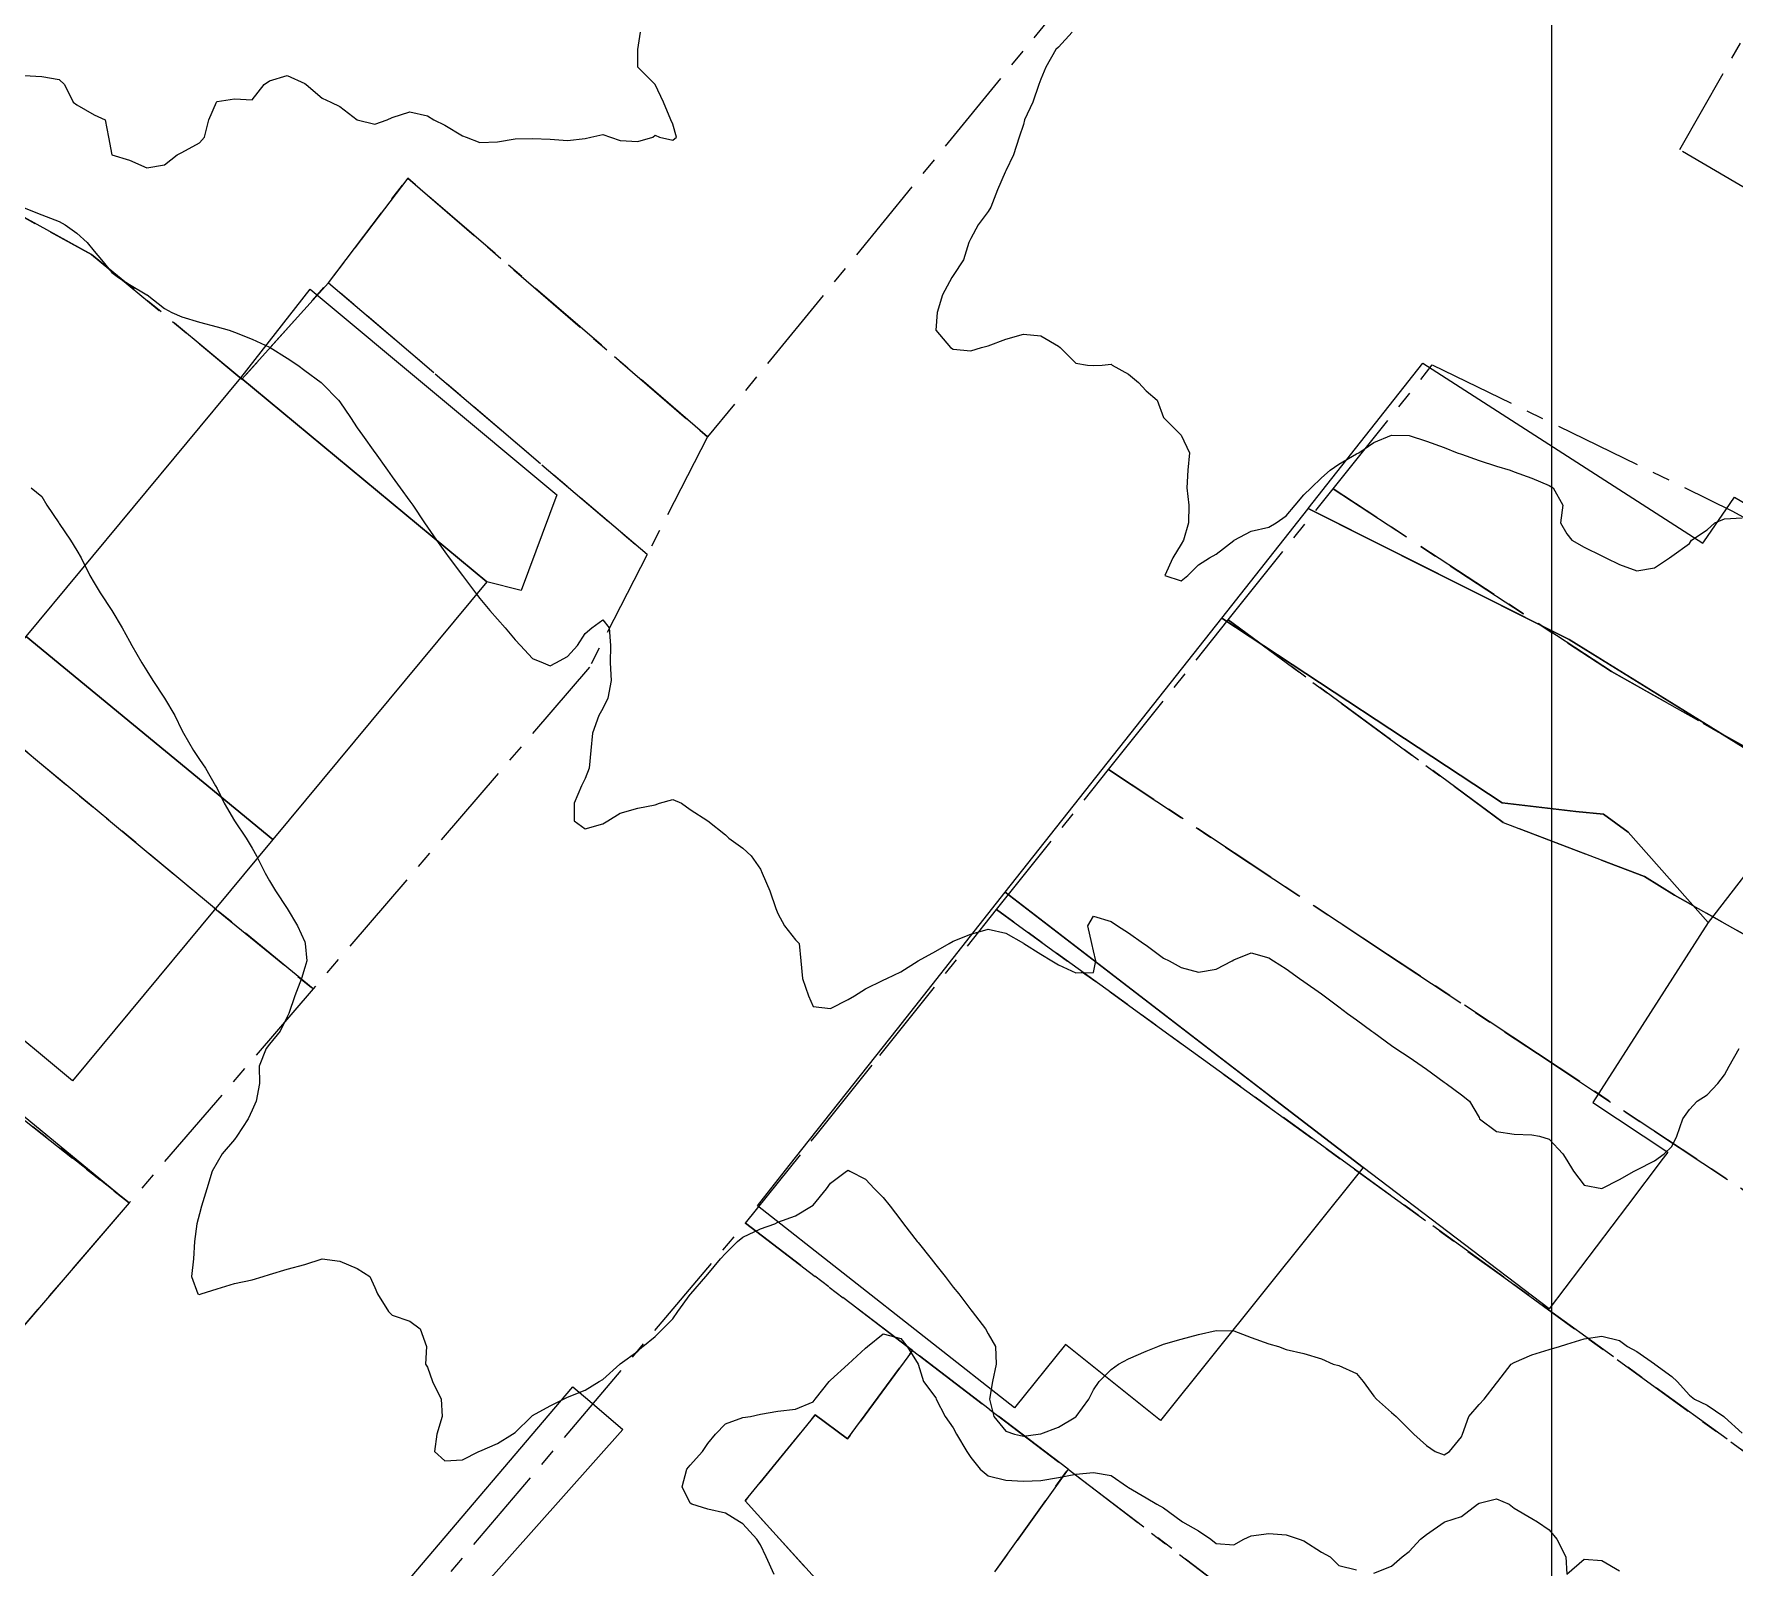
# Model space of a CAD drawing. Header units: centimetres. Extents: x 0 to 642158, y -847 to 649707.
# Drawn here: x 616123.53 to 616172.02, y 621735.96 to 621779.7 of the extents above; entities that cross this region are included whole.
import ezdxf

# ---------------------------------------------------------------- set-up
doc = ezdxf.new("R2010")
doc.units = ezdxf.units.CM
doc.header["$MEASUREMENT"] = 0
doc.linetypes.add('CENTERX2', pattern=[4, 2.5, -0.5, 0.5, -0.5])
doc.layers.add('MEV_grille', color=254, linetype='Continuous', lineweight=9)
doc.layers.add('WAL_topographie 0.5', color=253, linetype='Continuous', lineweight=20)
doc.layers.add('SPW_batiments', color=7, linetype='Continuous')
doc.layers.add('SPW_parcellaire cadastral', color=7, linetype='CENTERX2', lineweight=25, true_color=0xff0542)

# ---------------------------------------------------------------- blocks, each defined once
blk = doc.blocks.new('*U112')
at = {"layer": 'MEV_grille', "transparency": 33554687}
blk.add_lwpolyline([(0, 1825.476), (0, -1825.476)], dxfattribs=at)
blk = doc.blocks.new('*U113')
at = {"layer": 'MEV_grille', "color": 0, "linetype": 'ByBlock', "lineweight": -2, "transparency": 16777216}
blk.add_blockref('*U112', (800, 0), dxfattribs=at)

msp = doc.modelspace()

# ---------------------------------------------------------------- linework, layer by layer
at = {"layer": 'SPW_batiments'}
for points in [[(616131.41, 621772.416), (616138.445, 621766.545), (616137.429, 621763.816), (616136.443, 621764.066), (616129.425, 621769.882), (616131.41, 621772.416)], [(616136.443, 621764.066), (616130.34, 621756.713), (616123.309, 621762.505), (616129.425, 621769.882), (616136.443, 621764.066)], [(616171.911, 621766.299), (616172.034, 621766.479), (616182.034, 621760.567), (616182.032, 621760.563), (616180.961, 621758.861), (616180.444, 621758.039), (616178.252, 621759.733), (616176.054, 621756.888), (616172.283, 621759.344), (616168.665, 621761.584), (616167.316, 621762.42), (616159.875, 621766.156), (616163.148, 621770.301), (616171.135, 621765.172), (616171.162, 621765.211), (616171.911, 621766.299)], [(616176.054, 621756.888), (616175.82, 621756.586), (616174.948, 621755.458), (616173.191, 621756.817), (616171.284, 621754.348), (616169.004, 621756.925), (616168.296, 621757.433), (616167.509, 621757.518), (616165.407, 621757.758), (616157.408, 621763.031), (616159.862, 621766.139), (616159.875, 621766.156), (616163.411, 621764.38), (616167.316, 621762.42), (616172.283, 621759.344), (616174.186, 621758.104), (616176.054, 621756.888)], [(616168.978, 621746.272), (616166.745, 621743.328), (616161.438, 621747.354), (616158.828, 621749.366), (616151.235, 621755.215), (616157.408, 621763.031), (616165.407, 621757.758), (616167.509, 621757.518), (616168.296, 621757.433), (616169.004, 621756.925), (616171.284, 621754.348), (616167.995, 621749.208), (616170.135, 621747.799), (616169.999, 621747.619), (616168.978, 621746.272)], [(616130.34, 621756.713), (616124.627, 621749.832), (616117.627, 621755.648), (616123.309, 621762.505), (616130.34, 621756.713)], [(616152.947, 621742.308), (616151.498, 621740.497), (616144.166, 621746.264), (616145.072, 621747.411), (616145.652, 621748.145), (616148.156, 621751.316), (616150.741, 621754.589), (616151.235, 621755.215), (616158.684, 621749.477), (616158.828, 621749.366), (616161.438, 621747.354), (616155.662, 621740.136), (616152.947, 621742.308)], [(616126.245, 621746.349), (616122.079, 621741.499), (616120.728, 621742.664), (616115.245, 621747.398), (616117.829, 621750.398), (616119.277, 621752.081), (616126.245, 621746.349)], [(616139.381, 621740.688), (616140.329, 621739.884), (616135.396, 621734.35), (616134.738, 621734.907), (616134.096, 621735.45), (616138.895, 621741.1), (616139.381, 621740.688)]]:
    msp.add_lwpolyline(points, dxfattribs=at)
at = {"layer": 'SPW_parcellaire cadastral'}
for points in [[(616188.258, 621904.586), (616209.84, 621894.414), (616210.931, 621891.196), (616181.371, 621821.788), (616179.519, 621821.304), (616153.63, 621781.526), (616142.741, 621768.2), (616134.192, 621775.582), (616131.925, 621772.599), (616129.462, 621769.852), (616125.173, 621773.406), (616099.439, 621787.506)], [(616099.439, 621787.506), (616125.173, 621773.406), (616129.462, 621769.852), (616131.925, 621772.599), (616141.021, 621764.841), (616139.376, 621761.633), (616131.492, 621752.455), (616128.738, 621754.712), (616116.363, 621764.993), (616114.236, 621766.756), (616111.276, 621768.979), (616093.355, 621779.486)], [(616221.944, 621748.164), (616180.798, 621770.122), (616172.708, 621775.076), (616170.473, 621776.396), (616173.482, 621781.665), (616175.749, 621780.387), (616181.006, 621777.527), (616181.208, 621777.95), (616182.709, 621777.271), (616184.412, 621776.5), (616186.417, 621775.484), (616194.74, 621771.262), (616197.406, 621769.936), (616220.249, 621759.155), (616225.846, 621756.513), (616226.613, 621756.151), (616221.944, 621748.164)], [(616093.355, 621779.486), (616111.276, 621768.979), (616114.236, 621766.756), (616116.363, 621764.993), (616128.738, 621754.712), (616131.492, 621752.455), (616126.246, 621746.348), (616116.389, 621754.127), (616111.028, 621758.354), (616107.394, 621760.596), (616091.717, 621770.324), (616085.165, 621758.237), (616081.63, 621759.896), (616079.314, 621760.978)], [(616142.741, 621768.2), (616141.021, 621764.841), (616131.925, 621772.599), (616134.192, 621775.582), (616142.741, 621768.2)], [(616126.246, 621746.348), (616122.065, 621741.481), (616120.906, 621740.132), (616115.5, 621743.999), (616112.316, 621745.494), (616111.431, 621745.909), (616106.905, 621748.033), (616085.165, 621758.237), (616091.717, 621770.324), (616107.394, 621760.596), (616111.028, 621758.354), (616116.389, 621754.127), (616126.246, 621746.348)], [(616216.388, 621741.407), (616213.408, 621736.168), (616176.402, 621757.057), (616173.626, 621758.629), (616168.522, 621761.505), (616160.584, 621766.718), (616163.414, 621770.256), (616171.976, 621766.086), (616182.057, 621760.484), (616216.388, 621741.407)], [(616195.181, 621741.091), (616170.321, 621755.131), (616169.47, 621755.656), (616168.237, 621756.129), (616165.44, 621757.196), (616157.594, 621762.978), (616160.584, 621766.718), (616168.522, 621761.505), (616173.626, 621758.629), (616176.402, 621757.057), (616213.408, 621736.168), (616216.388, 621741.407), (616235.08, 621731.017), (616230.533, 621725.141), (616228.518, 621722.368), (616195.181, 621741.091)], [(616157.594, 621762.978), (616165.44, 621757.196), (616168.237, 621756.129), (616169.47, 621755.656), (616170.321, 621755.131), (616195.181, 621741.091), (616190.955, 621734.328), (616166.417, 621750.606), (616162.139, 621753.434), (616154.18, 621758.71), (616157.594, 621762.978)], [(616154.18, 621758.71), (616162.139, 621753.434), (616166.417, 621750.606), (616190.955, 621734.328), (616195.181, 621741.091), (616228.518, 621722.368), (616217.154, 621706.728), (616165.45, 621744.224), (616161.193, 621747.311), (616157.955, 621749.659), (616150.984, 621754.714), (616154.18, 621758.71)], [(616209.234, 621695.829), (616153.024, 621738.746), (616150.773, 621740.464), (616148.585, 621742.135), (616143.828, 621745.766), (616145.875, 621748.326), (616147.655, 621750.552), (616150.984, 621754.714), (616157.955, 621749.659), (616161.193, 621747.311), (616165.45, 621744.224), (616217.154, 621706.728), (616209.234, 621695.829)], [(616188.778, 621667.676), (616185.431, 621663.056), (616182.089, 621658.431), (616147.903, 621681.882), (616150.551, 621685.466), (616152.423, 621688), (616153.702, 621689.732), (616160.884, 621699.453), (616158.293, 621701.68), (616158.028, 621701.907), (616139.116, 621718.162), (616128.331, 621727.432), (616143.828, 621745.766), (616148.585, 621742.135), (616146.73, 621739.617), (616145.81, 621740.296), (616143.81, 621737.843), (616148.606, 621732.571), (616153.024, 621738.746), (616209.234, 621695.829), (616188.778, 621667.676)], [(616153.024, 621738.746), (616148.606, 621732.571), (616143.81, 621737.843), (616145.81, 621740.296), (616146.73, 621739.617), (616148.585, 621742.135), (616150.773, 621740.464), (616153.024, 621738.746)]]:
    msp.add_lwpolyline(points, dxfattribs=at)
at = {"layer": 'WAL_topographie 0.5'}
for points in [[(616123.25, 621778.51), (616123.75, 621778.483), (616124.25, 621778.397), (616124.397, 621778.25), (616124.646, 621777.75), (616124.75, 621777.672), (616125.25, 621777.389), (616125.562, 621777.25), (616125.659, 621776.75), (616125.75, 621776.25), (616125.75, 621776.25), (616126.25, 621776.096), (616126.75, 621775.875), (616127.25, 621775.964), (616127.613, 621776.25), (616127.75, 621776.31), (616128.25, 621776.591), (616128.396, 621776.75), (616128.518, 621777.25), (616128.733, 621777.75), (616128.75, 621777.767), (616129.25, 621777.846), (616129.75, 621777.817), (616130.092, 621778.25), (616130.25, 621778.357), (616130.75, 621778.515), (616131.25, 621778.282), (616131.294, 621778.25), (616131.75, 621777.861), (616132, 621777.75), (616132.25, 621777.63), (616132.75, 621777.25), (616132.75, 621777.25), (616133.25, 621777.118), (616133.607, 621777.25), (616133.75, 621777.315), (616134.25, 621777.479), (616134.75, 621777.363), (616134.934, 621777.25), (616135.25, 621777.096), (616135.75, 621776.794), (616135.857, 621776.75), (616136.25, 621776.597), (616136.75, 621776.615), (616137.25, 621776.703), (616137.75, 621776.715), (616138.25, 621776.694), (616138.75, 621776.654), (616139.25, 621776.713), (616139.417, 621776.75), (616139.75, 621776.83), (616139.972, 621776.75), (616140.25, 621776.657), (616140.75, 621776.63), (616141.179, 621776.75), (616141.25, 621776.806), (616141.375, 621776.75), (616141.75, 621776.662), (616141.857, 621776.75), (616141.75, 621777.125), (616141.694, 621777.25), (616141.485, 621777.75), (616141.25, 621778.25), (616141.25, 621778.25), (616140.75, 621778.75), (616140.75, 621778.75), (616140.75, 621779.25), (616140.75, 621779.25), (616140.827, 621779.75)], [(616153.143, 621779.75), (616152.75, 621779.321), (616152.68, 621779.25), (616152.388, 621778.75), (616152.25, 621778.411), (616152.189, 621778.25), (616152.016, 621777.75), (616151.785, 621777.25), (616151.75, 621777.117), (616151.628, 621776.75), (616151.473, 621776.25), (616151.25, 621775.794), (616151.23, 621775.75), (616151.016, 621775.25), (616150.821, 621774.75), (616150.75, 621774.635), (616150.456, 621774.25), (616150.25, 621773.861), (616150.19, 621773.75), (616150.043, 621773.25), (616149.75, 621772.806), (616149.712, 621772.75), (616149.44, 621772.25), (616149.293, 621771.75), (616149.25, 621771.25), (616149.667, 621770.75), (616149.75, 621770.706), (616150.25, 621770.659), (616150.558, 621770.75), (616150.75, 621770.796), (616151.25, 621770.99), (616151.75, 621771.128), (616152.25, 621771.079), (616152.75, 621770.788), (616152.8, 621770.75), (616153.25, 621770.3), (616153.583, 621770.25), (616153.75, 621770.233), (616154, 621770.25), (616154.25, 621770.272), (616154.281, 621770.25), (616154.75, 621769.991), (616155.03, 621769.75), (616155.25, 621769.511), (616155.566, 621769.25), (616155.75, 621768.75), (616155.75, 621768.75), (616156.25, 621768.25), (616156.25, 621768.25), (616156.49, 621767.75), (616156.439, 621767.25), (616156.417, 621766.75), (616156.473, 621766.25), (616156.464, 621765.75), (616156.321, 621765.25), (616156.25, 621765.141), (616156.013, 621764.75), (616155.781, 621764.25), (616156.25, 621764.094), (616156.437, 621764.25), (616156.75, 621764.555), (616157.058, 621764.75), (616157.25, 621764.859), (616157.75, 621765.24), (616157.766, 621765.25), (616158.25, 621765.513), (616158.75, 621765.627), (616158.96, 621765.75), (616159.25, 621765.946), (616159.5, 621766.25), (616159.75, 621766.548), (616159.956, 621766.75), (616160.25, 621767.031), (616160.5, 621767.25), (616160.75, 621767.425), (616161.25, 621767.713), (616161.318, 621767.75), (616161.75, 621768.042), (616162.25, 621768.25), (616162.25, 621768.25), (616162.251, 621768.25), (616162.75, 621768.24), (616163.25, 621768.083), (616163.75, 621767.9), (616164.125, 621767.75), (616164.25, 621767.705), (616164.75, 621767.526), (616165.25, 621767.364), (616165.632, 621767.25), (616165.75, 621767.206), (616166.25, 621767.023), (616166.75, 621766.81), (616166.864, 621766.75), (616167.141, 621766.25), (616167.075, 621765.75), (616167.25, 621765.432), (616167.393, 621765.25), (616167.75, 621765.058), (616168.25, 621764.81), (616168.365, 621764.75), (616168.75, 621764.558), (616169.25, 621764.375), (616169.75, 621764.464), (616170.179, 621764.75), (616170.25, 621764.796), (616170.75, 621765.156), (616170.806, 621765.25), (616171.25, 621765.55), (616171.472, 621765.75), (616171.75, 621765.865), (616172.25, 621765.896)], [(616123.25, 621774.739), (616123.75, 621774.536), (616124.25, 621774.347), (616124.414, 621774.25), (616124.75, 621774.008), (616125.048, 621773.75), (616125.25, 621773.498), (616125.455, 621773.25), (616125.75, 621772.886), (616125.936, 621772.75), (616126.25, 621772.55), (616126.75, 621772.254), (616126.755, 621772.25), (616127.25, 621771.86), (616127.459, 621771.75), (616127.75, 621771.625), (616128.25, 621771.474), (616128.75, 621771.339), (616129.1, 621771.25), (616129.25, 621771.191), (616129.75, 621770.992), (616130.25, 621770.756), (616130.262, 621770.75), (616130.75, 621770.444), (616131.056, 621770.25), (616131.25, 621770.09), (616131.723, 621769.75), (616131.75, 621769.721), (616132.214, 621769.25), (616132.25, 621769.199), (616132.556, 621768.75), (616132.75, 621768.458), (616132.897, 621768.25), (616133.25, 621767.76), (616133.257, 621767.75), (616133.614, 621767.25), (616133.75, 621767.06), (616133.975, 621766.75), (616134.25, 621766.37), (616134.333, 621766.25), (616134.667, 621765.75), (616134.75, 621765.625), (616135.015, 621765.25), (616135.25, 621764.917), (616135.375, 621764.75), (616135.75, 621764.25), (616135.75, 621764.25), (616136.125, 621763.75), (616136.25, 621763.587), (616136.53, 621763.25), (616136.75, 621763), (616136.97, 621762.75), (616137.25, 621762.413), (616137.404, 621762.25), (616137.75, 621761.875), (616138.05, 621761.75), (616138.25, 621761.667), (616138.41, 621761.75), (616138.75, 621761.935), (616139.034, 621762.25), (616139.25, 621762.594), (616139.442, 621762.75), (616139.75, 621762.979), (616139.932, 621762.75), (616139.97, 621762.25), (616139.96, 621761.75), (616139.997, 621761.25), (616139.9, 621760.75), (616139.75, 621760.45), (616139.645, 621760.25), (616139.46, 621759.75), (616139.408, 621759.25), (616139.364, 621758.75), (616139.25, 621758.454), (616139.142, 621758.25), (616138.934, 621757.75), (616138.94, 621757.25), (616139.25, 621757.019), (616139.75, 621757.165), (616139.898, 621757.25), (616140.25, 621757.461), (616140.75, 621757.605), (616141.25, 621757.706), (616141.375, 621757.75), (616141.75, 621757.853), (616142, 621757.75), (616142.25, 621757.573), (616142.75, 621757.25), (616142.75, 621757.25), (616143.25, 621756.845), (616143.35, 621756.75), (616143.75, 621756.464), (616143.99, 621756.25), (616144.25, 621755.868), (616144.301, 621755.75), (616144.517, 621755.25), (616144.693, 621754.75), (616144.75, 621754.603), (616144.938, 621754.25), (616145.25, 621753.85), (616145.359, 621753.75), (616145.407, 621753.25), (616145.448, 621752.75), (616145.623, 621752.25), (616145.75, 621751.954), (616146.25, 621751.893), (616146.75, 621752.147), (616146.929, 621752.25), (616147.25, 621752.458), (616147.75, 621752.703), (616147.854, 621752.75), (616148.25, 621752.94), (616148.75, 621753.25), (616148.75, 621753.25), (616149.25, 621753.533), (616149.635, 621753.75), (616149.75, 621753.813), (616150.25, 621754.015), (616150.75, 621754.161), (616151.25, 621754.045), (616151.75, 621753.757), (616151.762, 621753.75), (616152.25, 621753.446), (616152.564, 621753.25), (616152.75, 621753.136), (616153.25, 621752.908), (616153.75, 621752.917), (616153.813, 621753.25), (616153.75, 621753.536), (616153.703, 621753.75), (616153.589, 621754.25), (616153.75, 621754.531), (616154.25, 621754.372), (616154.437, 621754.25), (616154.75, 621754.05), (616155.178, 621753.75), (616155.25, 621753.697), (616155.75, 621753.327), (616155.904, 621753.25), (616156.25, 621753.063), (616156.75, 621752.927), (616157.25, 621753.011), (616157.708, 621753.25), (616157.75, 621753.278), (616158.25, 621753.479), (616158.75, 621753.341), (616158.887, 621753.25), (616159.25, 621753.021), (616159.63, 621752.75), (616159.75, 621752.662), (616160.25, 621752.309), (616160.333, 621752.25), (616160.75, 621751.938), (616161, 621751.75), (616161.25, 621751.574), (616161.69, 621751.25), (616161.75, 621751.207), (616162.25, 621750.838), (616162.375, 621750.75), (616162.75, 621750.5), (616163.125, 621750.25), (616163.25, 621750.162), (616163.75, 621749.793), (616163.81, 621749.75), (616164.25, 621749.426), (616164.472, 621749.25), (616164.75, 621748.781), (616164.765, 621748.75), (616165.25, 621748.383), (616165.75, 621748.308), (616166.25, 621748.293), (616166.469, 621748.25), (616166.75, 621748.165), (616167.136, 621747.75), (616167.25, 621747.564), (616167.44, 621747.25), (616167.75, 621746.85), (616168.25, 621746.757), (616168.75, 621747.012), (616169.176, 621747.25), (616169.25, 621747.291), (616169.75, 621747.545), (616170.027, 621747.75), (616170.25, 621747.96), (616170.388, 621748.25), (616170.556, 621748.75), (616170.75, 621749.015), (616170.969, 621749.25), (616171.25, 621749.428), (616171.562, 621749.75), (616171.75, 621749.998), (616171.882, 621750.25), (616172.171, 621750.75)], [(616123.445, 621766.75), (616123.75, 621766.5), (616123.891, 621766.25), (616124.236, 621765.75), (616124.25, 621765.733), (616124.568, 621765.25), (616124.75, 621764.964), (616124.875, 621764.75), (616125.125, 621764.25), (616125.25, 621764.036), (616125.417, 621763.75), (616125.75, 621763.25), (616125.75, 621763.25), (616126.048, 621762.75), (616126.25, 621762.37), (616126.318, 621762.25), (616126.609, 621761.75), (616126.75, 621761.526), (616126.917, 621761.25), (616127.25, 621760.75), (616127.25, 621760.75), (616127.542, 621760.25), (616127.75, 621759.833), (616127.792, 621759.75), (616128.083, 621759.25), (616128.25, 621759), (616128.417, 621758.75), (616128.708, 621758.25), (616128.75, 621758.167), (616128.958, 621757.75), (616129.25, 621757.25), (616129.25, 621757.25), (616129.583, 621756.75), (616129.75, 621756.464), (616129.875, 621756.25), (616130.125, 621755.75), (616130.25, 621755.536), (616130.417, 621755.25), (616130.75, 621754.75), (616130.75, 621754.75), (616131.042, 621754.25), (616131.25, 621753.795), (616131.268, 621753.75), (616131.308, 621753.25), (616131.25, 621753.063), (616131.163, 621752.75), (616130.965, 621752.25), (616130.801, 621751.75), (616130.75, 621751.652), (616130.551, 621751.25), (616130.25, 621750.877), (616130.155, 621750.75), (616129.955, 621750.25), (616129.96, 621749.75), (616129.87, 621749.25), (616129.75, 621748.989), (616129.641, 621748.75), (616129.314, 621748.25), (616129.25, 621748.159), (616128.898, 621747.75), (616128.75, 621747.5), (616128.612, 621747.25), (616128.463, 621746.75), (616128.31, 621746.25), (616128.25, 621746.036), (616128.177, 621745.75), (616128.106, 621745.25), (616128.079, 621744.75), (616128.023, 621744.25), (616128.206, 621743.75), (616128.25, 621743.735), (616128.3, 621743.75), (616128.75, 621743.895), (616129.25, 621744.045), (616129.75, 621744.15), (616130.063, 621744.25), (616130.25, 621744.308), (616130.75, 621744.452), (616131.25, 621744.591), (616131.75, 621744.75), (616131.75, 621744.75), (616131.75, 621744.75), (616132.25, 621744.687), (616132.75, 621744.48), (616133.104, 621744.25), (616133.25, 621743.932), (616133.33, 621743.75), (616133.637, 621743.25), (616133.75, 621743.144), (616134.25, 621742.977), (616134.544, 621742.75), (616134.728, 621742.25), (616134.697, 621741.75), (616134.75, 621741.659), (616134.9, 621741.25), (616135.139, 621740.75), (616135.176, 621740.25), (616135.017, 621739.75), (616134.956, 621739.25), (616135.25, 621738.987), (616135.75, 621739.016), (616136.219, 621739.25), (616136.25, 621739.262), (616136.75, 621739.483), (616137.176, 621739.75), (616137.25, 621739.794), (616137.716, 621740.25), (616137.75, 621740.277), (616138.25, 621740.556), (616138.63, 621740.75), (616138.75, 621740.808), (616139.25, 621741.004), (616139.648, 621741.25), (616139.75, 621741.312), (616140.242, 621741.75), (616140.25, 621741.756), (616140.75, 621742.12), (616140.899, 621742.25), (616141.25, 621742.536), (616141.465, 621742.75), (616141.75, 621743.044), (616141.897, 621743.25), (616142.25, 621743.73), (616142.262, 621743.75), (616142.689, 621744.25), (616142.75, 621744.31), (616143.114, 621744.75), (616143.25, 621744.907), (616143.6, 621745.25), (616143.75, 621745.37), (616144.25, 621745.611), (616144.656, 621745.75), (616144.75, 621745.794), (616145.25, 621745.974), (616145.705, 621746.25), (616145.75, 621746.286), (616146.135, 621746.75), (616146.25, 621746.911), (616146.708, 621747.25), (616146.75, 621747.281), (616146.804, 621747.25), (616147.25, 621747.027), (616147.506, 621746.75), (616147.75, 621746.498), (616147.95, 621746.25), (616148.25, 621745.858), (616148.335, 621745.75), (616148.722, 621745.25), (616148.75, 621745.214), (616149.121, 621744.75), (616149.25, 621744.581), (616149.517, 621744.25), (616149.75, 621743.944), (616149.907, 621743.75), (616150.25, 621743.298), (616150.288, 621743.25), (616150.67, 621742.75), (616150.75, 621742.616), (616150.955, 621742.25), (616150.978, 621741.75), (616150.871, 621741.25), (616150.781, 621740.75), (616150.906, 621740.25), (616151.25, 621739.831), (616151.496, 621739.75), (616151.75, 621739.696), (616152.175, 621739.75), (616152.25, 621739.762), (616152.75, 621739.95), (616153.25, 621740.243), (616153.258, 621740.25), (616153.618, 621740.75), (616153.75, 621741.012), (616153.911, 621741.25), (616154.25, 621741.598), (616154.464, 621741.75), (616154.75, 621741.894), (616155.25, 621742.118), (616155.583, 621742.25), (616155.75, 621742.312), (616156.25, 621742.46), (616156.75, 621742.593), (616157.25, 621742.711), (616157.75, 621742.694), (616158.25, 621742.51), (616158.75, 621742.33), (616159.03, 621742.25), (616159.25, 621742.169), (616159.75, 621742.047), (616160.25, 621741.902), (616160.583, 621741.75), (616160.75, 621741.709), (616161.25, 621741.476), (616161.445, 621741.25), (616161.75, 621740.83), (616161.826, 621740.75), (616162.25, 621740.369), (616162.38, 621740.25), (616162.75, 621739.885), (616162.885, 621739.75), (616163.25, 621739.429), (616163.492, 621739.25), (616163.75, 621739.159), (616163.904, 621739.25), (616164.25, 621739.669), (616164.277, 621739.75), (616164.453, 621740.25), (616164.75, 621740.593), (616164.891, 621740.75), (616165.25, 621741.208), (616165.284, 621741.25), (616165.66, 621741.75), (616165.75, 621741.796), (616166.25, 621742.016), (616166.75, 621742.165), (616167.043, 621742.25), (616167.25, 621742.321), (616167.75, 621742.471), (616168.25, 621742.547), (616168.75, 621742.426), (616168.982, 621742.25), (616169.25, 621742.112), (616169.75, 621741.757), (616169.759, 621741.75), (616170.25, 621741.392), (616170.401, 621741.25), (616170.75, 621740.866), (616170.892, 621740.75), (616171.25, 621740.573), (616171.726, 621740.25), (616171.75, 621740.232), (616172.25, 621739.774)], [(616144.642, 621735.75), (616144.415, 621736.25), (616144.25, 621736.591), (616144.145, 621736.75), (616143.75, 621737.187), (616143.653, 621737.25), (616143.25, 621737.496), (616142.75, 621737.61), (616142.294, 621737.75), (616142.25, 621737.781), (616142.016, 621738.25), (616142.152, 621738.75), (616142.25, 621738.861), (616142.593, 621739.25), (616142.75, 621739.479), (616142.971, 621739.75), (616143.25, 621740.043), (616143.75, 621740.221), (616143.965, 621740.25), (616144.25, 621740.324), (616144.75, 621740.405), (616145.25, 621740.464), (616145.75, 621740.671), (616145.809, 621740.75), (616146.207, 621741.25), (616146.25, 621741.285), (616146.75, 621741.75), (616146.75, 621741.75), (616147.25, 621742.204), (616147.308, 621742.25), (616147.75, 621742.608), (616148.25, 621742.476), (616148.438, 621742.25), (616148.75, 621741.75), (616148.75, 621741.75), (616148.905, 621741.25), (616149.25, 621740.79), (616149.265, 621740.75), (616149.517, 621740.25), (616149.75, 621739.931), (616149.847, 621739.75), (616150.136, 621739.25), (616150.25, 621739.083), (616150.519, 621738.75), (616150.75, 621738.565), (616151.25, 621738.434), (616151.75, 621738.408), (616152.25, 621738.43), (616152.75, 621738.515), (616153.25, 621738.604), (616153.75, 621738.653), (616154.25, 621738.571), (616154.719, 621738.25), (616154.75, 621738.226), (616155.25, 621737.928), (616155.558, 621737.75), (616155.75, 621737.648), (616156.25, 621737.277), (616156.293, 621737.25), (616156.75, 621736.992), (616157.099, 621736.75), (616157.25, 621736.634), (616157.75, 621736.591), (616158.042, 621736.75), (616158.25, 621736.848), (616158.75, 621736.914), (616159.25, 621736.88), (616159.618, 621736.75), (616159.75, 621736.702), (616160.25, 621736.386), (616160.5, 621736.25), (616160.75, 621736), (616161.25, 621735.88)], [(616161.75, 621735.782), (616162.25, 621735.983), (616162.558, 621736.25), (616162.75, 621736.406), (616163.074, 621736.75), (616163.25, 621736.89), (616163.75, 621737.239), (616163.767, 621737.25), (616164.25, 621737.404), (616164.706, 621737.75), (616164.75, 621737.778), (616165.25, 621737.905), (616165.61, 621737.75), (616165.75, 621737.641), (616166.25, 621737.344), (616166.417, 621737.25), (616166.75, 621737.019), (616166.969, 621736.75), (616167.226, 621736.25), (616167.25, 621735.751), (616167.75, 621736.187), (616168.25, 621736.146), (616168.75, 621735.846)]]:
    msp.add_lwpolyline(points, dxfattribs=at)

# ---------------------------------------------------------------- block references
at = {"layer": 'MEV_grille', "transparency": 33554687}
msp.add_blockref('*U113', (615366.814, 620593.644), dxfattribs=at)

doc.saveas('drawing.dxf')
